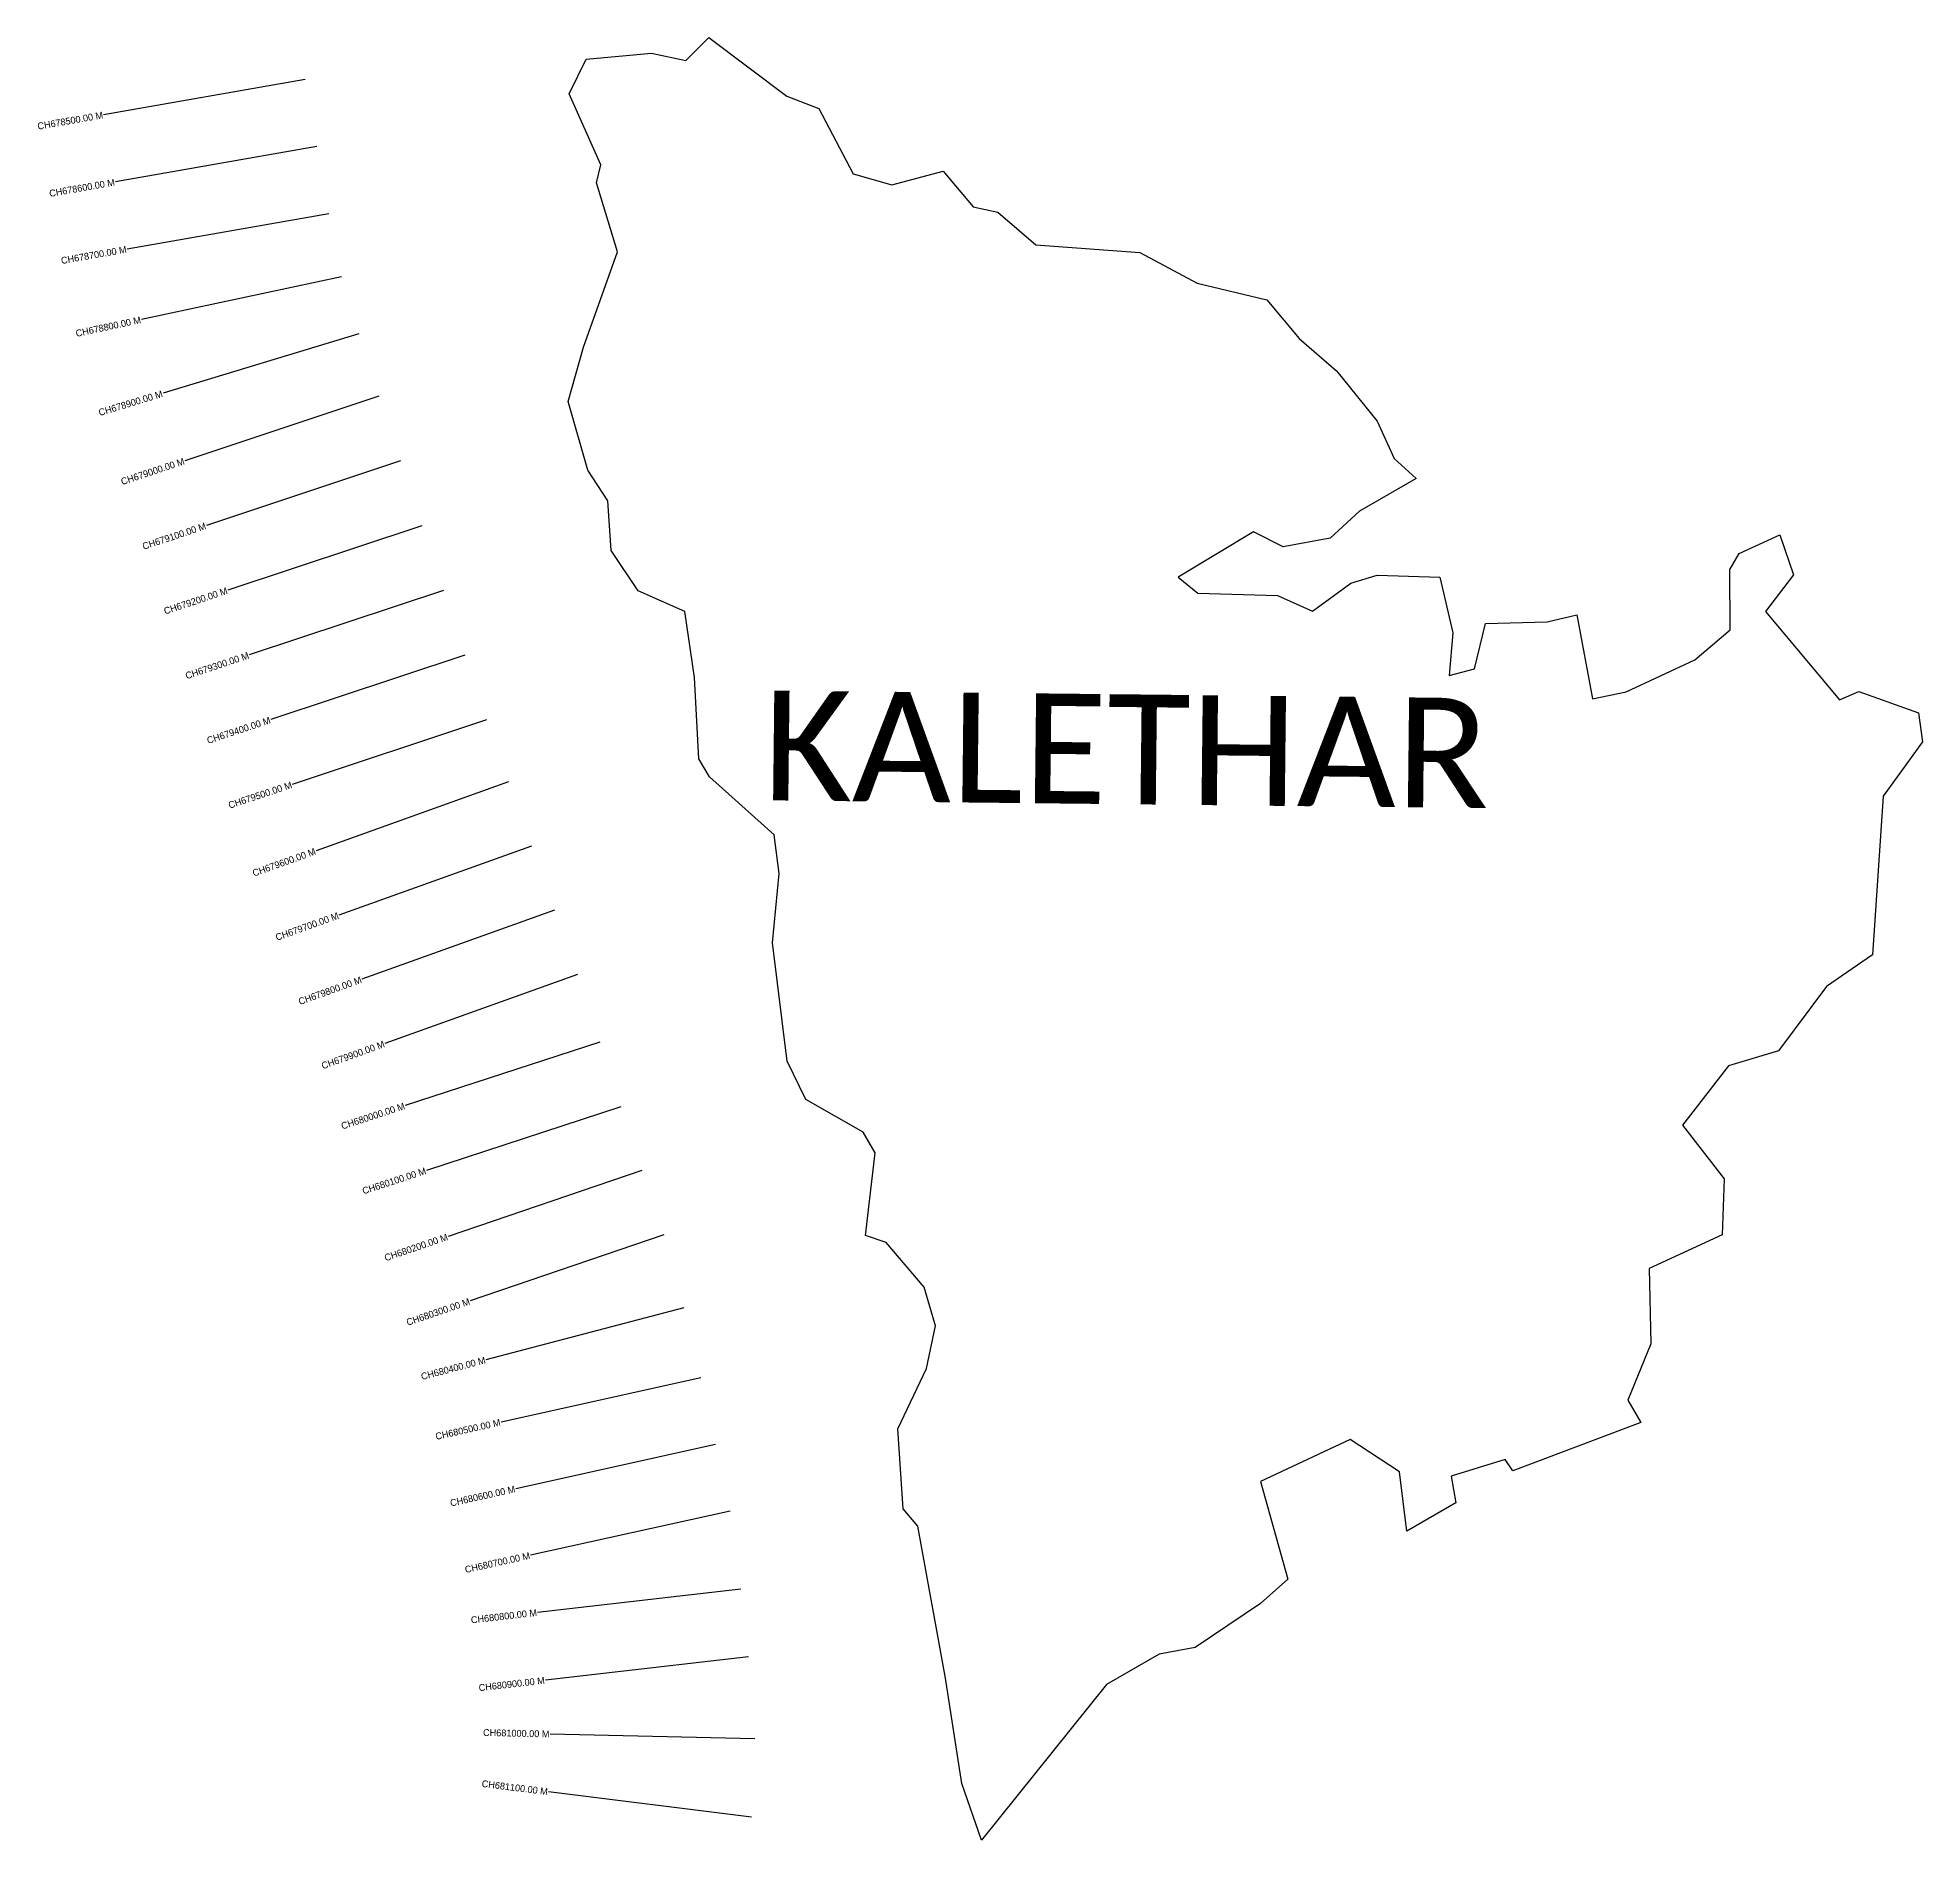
# Model space of a CAD drawing. Header units: metres. Extents: x 337591 to 340354, y 1770490 to 1773133.
import ezdxf
from ezdxf.enums import TextEntityAlignment as Align

# ---------------------------------------------------------------- set-up
doc = ezdxf.new("R2010")
doc.units = ezdxf.units.M
for name, color, linetype in [('CS', 134, 'Continuous'), ('CSMark', 6, 'Continuous'), ('village', 250, 'Continuous'), ('VILLAGE NAME', 250, 'Continuous')]:
    doc.layers.add(name, color=color, linetype=linetype)

msp = doc.modelspace()

# ---------------------------------------------------------------- linework, layer by layer
at = {"layer": 'CS'}
for p, q in [((337983.1, 1773071.5), (337687.6, 1773019.7)), ((338000.4, 1772973), (337704.9, 1772921.2)), ((338017.7, 1772874.5), (337722.2, 1772822.7)), ((338036.5, 1772781.9), (337743, 1772719.4)), ((338061.9, 1772698.4), (337774.8, 1772611.3)), ((338091.4, 1772607), (337806.7, 1772512.4)), ((338123, 1772512.1), (337838.3, 1772417.5)), ((338154.5, 1772417.1), (337869.8, 1772322.6)), ((338186, 1772322.2), (337901.3, 1772227.7)), ((338217.5, 1772227.3), (337932.8, 1772132.8)), ((338249, 1772132.4), (337964.3, 1772037.9)), ((338281.5, 1772041.5), (337999.1, 1771940.4)), ((338315.2, 1771947.4), (338032.7, 1771846.3)), ((338348.9, 1771853.2), (338066.4, 1771752.1)), ((338382.6, 1771759), (338100.1, 1771658)), ((338415.1, 1771660), (338129.9, 1771567)), ((338446.1, 1771564.9), (338160.9, 1771471.9)), ((338476.8, 1771471.8), (338192.8, 1771375.1)), ((338509.1, 1771377.2), (338225.1, 1771280.4)), ((338538.5, 1771270.5), (338248.3, 1771194.2)), ((338563.3, 1771167.5), (338270.4, 1771102.8)), ((338584.9, 1771069.9), (338292, 1771005.1)), ((338606.5, 1770972.3), (338313.6, 1770907.5)), ((338622, 1770857.9), (338324, 1770823.7)), ((338633.5, 1770758.6), (338335.4, 1770724.3)), ((338642.4, 1770638.3), (338342.4, 1770645.4)), ((338637.6, 1770523.3), (338339.9, 1770560.6))]:
    msp.add_line(p, q, dxfattribs=at)
at = {"layer": 'village', "color": 4}
msp.add_polyline3d([(339393.2, 1772748.3, 0), (339440.6, 1772691.5, 0), (339495.3, 1772644.3, 0), (339554.9, 1772570.4, 0), (339579.9, 1772515.9, 0), (339612.1, 1772486.2, 0), (339529.3, 1772438.3, 0), (339486.3, 1772399, 0), (339417.4, 1772386, 0), (339373.6, 1772408.2, 0), (339263.1, 1772341.6, 0), (339292, 1772318.3, 0), (339409, 1772315, 0), (339460.5, 1772292.1, 0), (339516.7, 1772333, 0), (339555, 1772344.8, 0), (339647.1, 1772341.9, 0), (339666.1, 1772260.3, 0), (339660.6, 1772197.3, 0), (339697.8, 1772207.1, 0), (339713.9, 1772273.9, 0), (339804.3, 1772276, 0), (339848.1, 1772286.5, 0), (339871, 1772163.3, 0), (339920.4, 1772173.4, 0), (340021.1, 1772220.6, 0), (340072.5, 1772264.5, 0), (340072.1, 1772353.1, 0), (340085.9, 1772376.6, 0), (340145.4, 1772403.8, 0), (340165.6, 1772345.3, 0), (340124.6, 1772291.5, 0), (340232.9, 1772161.8, 0), (340261.6, 1772174, 0), (340348.8, 1772142.9, 0), (340354.5, 1772100.4, 0), (340297.1, 1772020.7, 0), (340281.5, 1771788, 0), (340213.9, 1771741.6, 0), (340143.4, 1771647.1, 0), (340070.1, 1771625, 0), (340002.9, 1771538.3, 0), (340064, 1771459.3, 0), (340061.2, 1771377.3, 0), (339954.1, 1771328.1, 0), (339956.5, 1771217.5, 0), (339922.6, 1771135.1, 0), (339941.6, 1771102.1, 0), (339754, 1771031.5, 0), (339742.9, 1771048, 0), (339663.6, 1771023.7, 0), (339670.4, 1770984.5, 0), (339598.8, 1770943, 0), (339587.9, 1771029.9, 0), (339515.3, 1771077.3, 0), (339384.1, 1771015.8, 0), (339424, 1770872.5, 0), (339384.1, 1770836.7, 0), (339288, 1770772.4, 0), (339235.4, 1770762.4, 0), (339158, 1770718.1, 0), (338975, 1770489.6, 0), (338946.1, 1770573, 0), (338922.1, 1770727.1, 0), (338881.8, 1770950, 0), (338860.3, 1770975.5, 0), (338852.3, 1771092.8, 0), (338894.2, 1771181.4, 0), (338907.3, 1771243.8, 0), (338890.7, 1771300.8, 0), (338835.2, 1771365.9, 0), (338805, 1771376.6, 0), (338818.8, 1771497.6, 0), (338801.3, 1771527.7, 0), (338717.5, 1771575.9, 0), (338690.2, 1771632, 0), (338668.3, 1771805.6, 0), (338678, 1771907.1, 0), (338670.7, 1771963.8, 0), (338576, 1772048.8, 0), (338560.4, 1772075.2, 0), (338554, 1772194.5, 0), (338539.9, 1772291.6, 0), (338471.5, 1772321.8, 0), (338432, 1772380.7, 0), (338426.9, 1772453.6, 0), (338397.9, 1772498.8, 0), (338369, 1772599.5, 0), (338391.5, 1772678.9, 0), (338441, 1772818.9, 0), (338410.3, 1772919.9, 0), (338416.5, 1772946.1, 0), (338370.2, 1773050.6, 0), (338395, 1773101.5, 0), (338491.2, 1773110.2, 0), (338541.5, 1773099.5, 0), (338575.2, 1773132.8, 0), (338689.6, 1773046.8, 0), (338736.3, 1773028.7, 0), (338786.5, 1772933.1, 0), (338843.2, 1772917, 0), (338918.8, 1772936.8, 0), (338962.8, 1772884.5, 0), (338999, 1772877.1, 0), (339054.5, 1772829.2, 0), (339207.1, 1772817.9, 0), (339291.1, 1772772.7, 0), (339393.2, 1772748.3, 0)], close=True, dxfattribs=at)

# ---------------------------------------------------------------- texts
at = {"layer": 'CSMark'}
for s, rotation, p in [('CH678500.00 M', 9.9493, (337686.7, 1773019.5)), ('CH678600.00 M', 9.9493, (337703.9, 1772921)), ('CH678700.00 M', 9.9493, (337721.2, 1772822.5)), ('CH678800.00 M', 12.0284, (337742.1, 1772719.2)), ('CH678900.00 M', 16.87, (337773.8, 1772611)), ('CH679000.00 M', 18.3728, (337805.8, 1772512.1)), ('CH679100.00 M', 18.3728, (337837.3, 1772417.2)), ('CH679200.00 M', 18.3728, (337868.8, 1772322.3)), ('CH679300.00 M', 18.3728, (337900.3, 1772227.4)), ('CH679400.00 M', 18.3728, (337931.9, 1772132.5)), ('CH679500.00 M', 18.3728, (337963.4, 1772037.6)), ('CH679600.00 M', 19.6881, (337998.1, 1771940.1)), ('CH679700.00 M', 19.6881, (338031.8, 1771845.9)), ('CH679800.00 M', 19.6881, (338065.5, 1771751.8)), ('CH679900.00 M', 19.6881, (338099.2, 1771657.6)), ('CH680000.00 M', 18.0578, (338128.9, 1771566.7)), ('CH680100.00 M', 18.0578, (338159.9, 1771471.6)), ('CH680200.00 M', 18.8231, (338191.9, 1771374.7)), ('CH680300.00 M', 18.8231, (338224.2, 1771280.1)), ('CH680400.00 M', 14.7186, (338247.4, 1771194)), ('CH680500.00 M', 12.4685, (338269.4, 1771102.6)), ('CH680600.00 M', 12.4685, (338291, 1771004.9)), ('CH680700.00 M', 12.4685, (338312.6, 1770907.3)), ('CH680800.00 M', 6.5556, (338323, 1770823.6)), ('CH680900.00 M', 6.5556, (338334.4, 1770724.2)), ('CH681000.00 M', 358.6605, (338341.4, 1770645.4)), ('CH681100.00 M', 352.8501, (338338.9, 1770560.8))]:
    msp.add_text(s, height=10, rotation=rotation, dxfattribs=at).set_placement(p, align=Align.MIDDLE_RIGHT)
at = {"layer": 'VILLAGE NAME', "insert": (338655.9, 1772175.7), "char_height": 161.109, "attachment_point": 1, "rotation": 359.3742}
msp.add_mtext_dynamic_manual_height_columns('{\\fCalibri|b0|i0|c0|p34;KALETHAR}', width=1589.786, gutter_width=805.5, heights=[0], dxfattribs=at)

doc.saveas('drawing.dxf')
